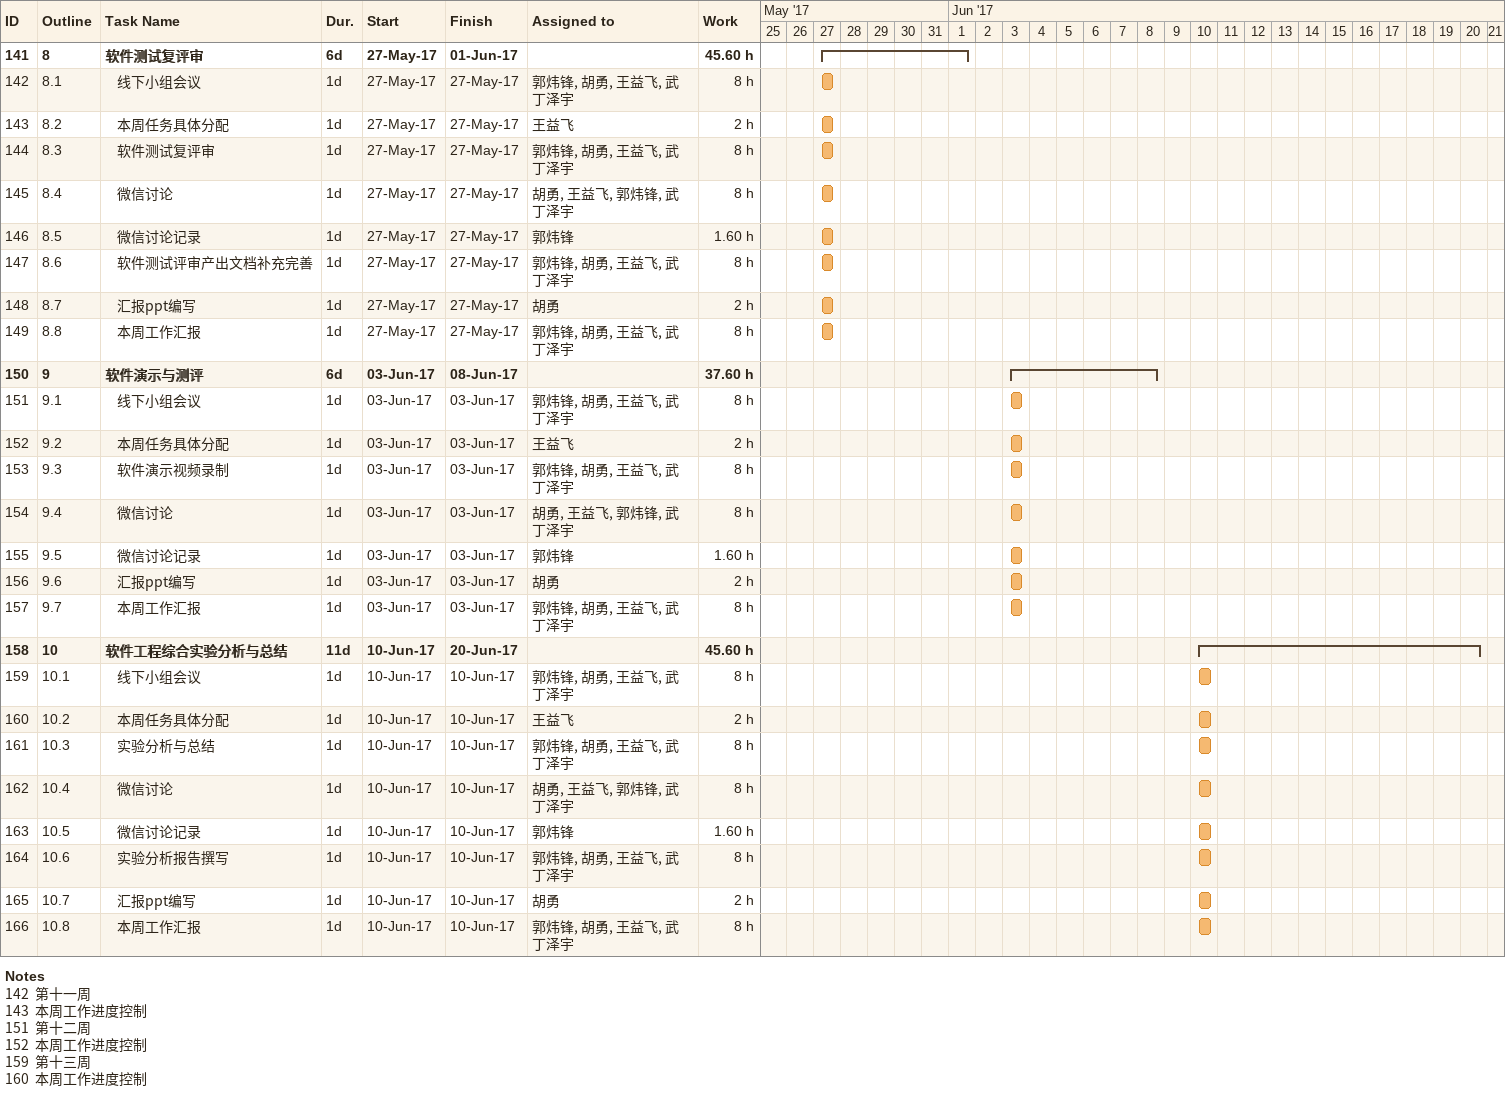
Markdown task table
| ID | WBS | Task | Duration | Start | Finish | Resources | Work (h) |
|---|---|---|---|---|---|---|---|
| 141 | 8 | **软件测试复评审** | 6d | 2017-05-27 | 2017-06-01 |  | 45.60 |
| 142 | 8.1 | 线下小组会议 | 1d | 2017-05-27 | 2017-05-27 | 郭炜锋, 胡勇, 王益飞, 武丁泽宇 | 8 |
| 143 | 8.2 | 本周任务具体分配 | 1d | 2017-05-27 | 2017-05-27 | 王益飞 | 2 |
| 144 | 8.3 | 软件测试复评审 | 1d | 2017-05-27 | 2017-05-27 | 郭炜锋, 胡勇, 王益飞, 武丁泽宇 | 8 |
| 145 | 8.4 | 微信讨论 | 1d | 2017-05-27 | 2017-05-27 | 胡勇, 王益飞, 郭炜锋, 武丁泽宇 | 8 |
| 146 | 8.5 | 微信讨论记录 | 1d | 2017-05-27 | 2017-05-27 | 郭炜锋 | 1.60 |
| 147 | 8.6 | 软件测试评审产出文档补充完善 | 1d | 2017-05-27 | 2017-05-27 | 郭炜锋, 胡勇, 王益飞, 武丁泽宇 | 8 |
| 148 | 8.7 | 汇报ppt编写 | 1d | 2017-05-27 | 2017-05-27 | 胡勇 | 2 |
| 149 | 8.8 | 本周工作汇报 | 1d | 2017-05-27 | 2017-05-27 | 郭炜锋, 胡勇, 王益飞, 武丁泽宇 | 8 |
| 150 | 9 | **软件演示与测评** | 6d | 2017-06-03 | 2017-06-08 |  | 37.60 |
| 151 | 9.1 | 线下小组会议 | 1d | 2017-06-03 | 2017-06-03 | 郭炜锋, 胡勇, 王益飞, 武丁泽宇 | 8 |
| 152 | 9.2 | 本周任务具体分配 | 1d | 2017-06-03 | 2017-06-03 | 王益飞 | 2 |
| 153 | 9.3 | 软件演示视频录制 | 1d | 2017-06-03 | 2017-06-03 | 郭炜锋, 胡勇, 王益飞, 武丁泽宇 | 8 |
| 154 | 9.4 | 微信讨论 | 1d | 2017-06-03 | 2017-06-03 | 胡勇, 王益飞, 郭炜锋, 武丁泽宇 | 8 |
| 155 | 9.5 | 微信讨论记录 | 1d | 2017-06-03 | 2017-06-03 | 郭炜锋 | 1.60 |
| 156 | 9.6 | 汇报ppt编写 | 1d | 2017-06-03 | 2017-06-03 | 胡勇 | 2 |
| 157 | 9.7 | 本周工作汇报 | 1d | 2017-06-03 | 2017-06-03 | 郭炜锋, 胡勇, 王益飞, 武丁泽宇 | 8 |
| 158 | 10 | **软件工程综合实验分析与总结** | 11d | 2017-06-10 | 2017-06-20 |  | 45.60 |
| 159 | 10.1 | 线下小组会议 | 1d | 2017-06-10 | 2017-06-10 | 郭炜锋, 胡勇, 王益飞, 武丁泽宇 | 8 |
| 160 | 10.2 | 本周任务具体分配 | 1d | 2017-06-10 | 2017-06-10 | 王益飞 | 2 |
| 161 | 10.3 | 实验分析与总结 | 1d | 2017-06-10 | 2017-06-10 | 郭炜锋, 胡勇, 王益飞, 武丁泽宇 | 8 |
| 162 | 10.4 | 微信讨论 | 1d | 2017-06-10 | 2017-06-10 | 胡勇, 王益飞, 郭炜锋, 武丁泽宇 | 8 |
| 163 | 10.5 | 微信讨论记录 | 1d | 2017-06-10 | 2017-06-10 | 郭炜锋 | 1.60 |
| 164 | 10.6 | 实验分析报告撰写 | 1d | 2017-06-10 | 2017-06-10 | 郭炜锋, 胡勇, 王益飞, 武丁泽宇 | 8 |
| 165 | 10.7 | 汇报ppt编写 | 1d | 2017-06-10 | 2017-06-10 | 胡勇 | 2 |
| 166 | 10.8 | 本周工作汇报 | 1d | 2017-06-10 | 2017-06-10 | 郭炜锋, 胡勇, 王益飞, 武丁泽宇 | 8 |

Notes
- 142: 第十一周
- 143: 本周工作进度控制
- 151: 第十二周
- 152: 本周工作进度控制
- 159: 第十三周
- 160: 本周工作进度控制
